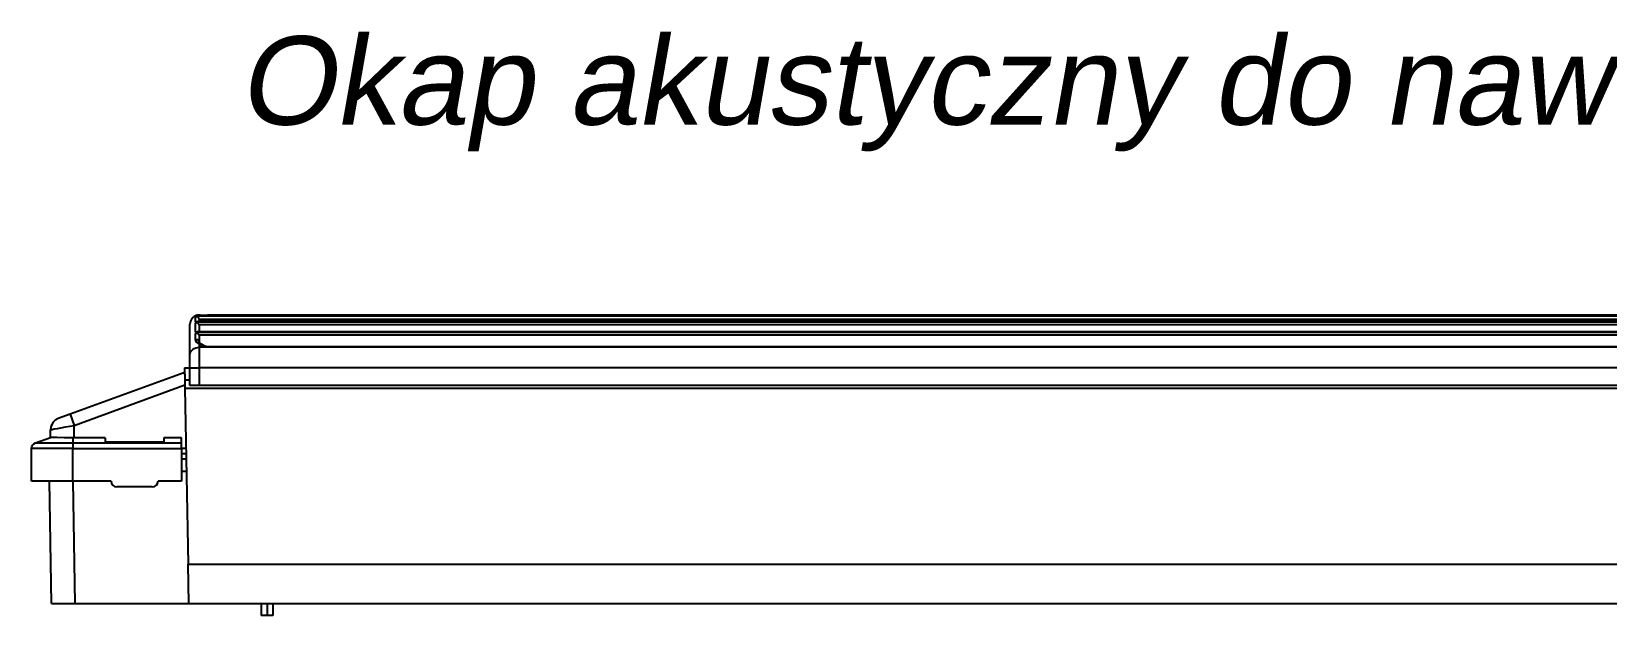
# Model space of a CAD drawing. Extents: x 77 to 615, y 57 to 401.
# Drawn here: x 77.5 to 345, y 302.4 to 401.5 of the extents above; entities that cross this region are included whole.
import ezdxf

# ---------------------------------------------------------------- set-up
doc = ezdxf.new("R2010")
doc.units = 0
doc.header["$MEASUREMENT"] = 0
doc.styles.add('NowyStyl1', font='ARIAL.TTF', dxfattribs={"oblique": 10})

msp = doc.modelspace()

# ---------------------------------------------------------------- linework, layer by layer
at = {"color": 7, "linetype": 'Continuous'}
for p, q in [((105.35, 353.1), (105.35, 353.25)), ((469.07, 353.2), (105.88, 353.2)), ((105.98, 353.2), (468.98, 353.2)), ((107.98, 353.34), (107.39, 353.34)), ((466.98, 353.34), (107.98, 353.34)), ((107.98, 353.34), (107.98, 353.2)), ((104.38, 346.59), (104.38, 351.79)), ((105.35, 352.19), (105.35, 353.03)), ((105.35, 350.47), (105.35, 352.01)), ((469.34, 350.5), (105.62, 350.5)), ((469.2, 352.24), (105.75, 352.24)), ((105.97, 351.67), (105.98, 351.58)), ((468.99, 351.67), (105.97, 351.67)), ((105.98, 352.62), (105.98, 352.6)), ((468.98, 352.62), (105.98, 352.62)), ((105.98, 352.6), (105.98, 352.31)), ((105.98, 352.22), (468.98, 352.22)), ((105.98, 351.58), (105.98, 350.5)), ((105.98, 350.45), (468.98, 350.45)), ((105.35, 349.14), (105.35, 350.2)), ((469.01, 349.92), (105.94, 349.92)), ((105.98, 349.76), (105.98, 348.78)), ((105.98, 348.47), (105.98, 347.89)), ((105.98, 347.89), (105.98, 344.39)), ((107.39, 347.89), (105.98, 347.89)), ((107.98, 347.89), (107.39, 347.89)), ((107.98, 347.94), (107.46, 347.97)), ((466.98, 347.94), (107.98, 347.94)), ((107.98, 347.94), (107.98, 347.89)), ((466.98, 347.89), (107.98, 347.89)), ((104.38, 344.39), (104.38, 346.59)), ((103.37, 343.56), (84.02, 336.52)), ((103.37, 343.56), (103.5, 343.22)), ((103.48, 344.39), (103.51, 342.39)), ((103.48, 344.39), (104.38, 344.39)), ((104.38, 341.39), (104.38, 344.39)), ((104.38, 344.39), (105.98, 344.39)), ((468.98, 344.39), (105.98, 344.39)), ((105.98, 344.39), (105.98, 341.39)), ((84.7, 334.64), (103.53, 341.49)), ((103.51, 342.39), (104.38, 342.39)), ((103.51, 342.39), (103.54, 340.94)), ((103.54, 340.94), (104.06, 311.1)), ((103.54, 340.94), (471.42, 340.94)), ((105.98, 341.39), (104.38, 341.39)), ((468.98, 341.39), (105.98, 341.39)), ((82.02, 335.79), (81.49, 335.51)), ((84.02, 336.52), (82.02, 335.79)), ((84.02, 336.52), (84.7, 334.64)), ((84.7, 332.5), (84.7, 334.64)), ((78.13, 331.65), (80.7, 332.59)), ((80.7, 333.91), (80.84, 333.94)), ((80.7, 332.59), (80.7, 333.91)), ((84.7, 332.5), (84.48, 332.51)), ((84.48, 332.51), (84.48, 331.65)), ((89.98, 332.5), (84.7, 332.5)), ((89.98, 332.5), (89.98, 331.85)), ((89.98, 331.85), (99.98, 331.85)), ((102.98, 332.5), (99.98, 332.5)), ((99.98, 332.5), (99.98, 331.85)), ((102.98, 331.65), (102.98, 332.5)), ((77.48, 325.19), (77.48, 330.71)), ((84.48, 330.71), (77.48, 330.71)), ((84.48, 331.65), (84.48, 330.71)), ((84.48, 331.65), (102.98, 331.65)), ((84.48, 325.19), (84.48, 330.71)), ((84.48, 330.71), (102.98, 330.71)), ((102.98, 330.71), (102.98, 331.65)), ((102.98, 330.71), (102.98, 325.19)), ((103.72, 330.69), (102.98, 330.69)), ((102.98, 329.89), (103.73, 329.89)), ((103.75, 328.89), (102.98, 328.89)), ((102.98, 326.89), (103.78, 326.89)), ((84.48, 325.19), (77.48, 325.19)), ((80.9, 304.39), (80.53, 325.19)), ((90.98, 325.19), (84.48, 325.19)), ((84.9, 304.39), (84.53, 325.19)), ((97.98, 324.19), (91.98, 324.19)), ((102.98, 325.19), (98.98, 325.19)), ((104.06, 311.1), (470.9, 311.1)), ((104.18, 304.39), (104.06, 311.1)), ((80.9, 304.39), (84.9, 304.39)), ((84.9, 304.39), (104.18, 304.39)), ((104.18, 304.39), (470.78, 304.39)), ((116.48, 304.39), (116.48, 302.39)), ((117.48, 302.39), (116.48, 302.39)), ((117.48, 304.39), (117.48, 302.39)), ((118.48, 302.39), (117.48, 302.39)), ((118.48, 304.39), (118.48, 302.39))]:
    msp.add_line(p, q, dxfattribs=at)
at = {"color": 7, "linetype": 'Continuous', "flags": 128}
for points in [[(105.35, 353.25), (105.46, 353.3), (105.55, 353.32)], [(105.35, 353.25), (105.46, 353.28), (105.57, 353.28), (105.68, 353.26), (105.78, 353.21), (105.86, 353.14), (105.87, 353.12)], [(105.35, 353.03), (105.88, 353.19), (105.97, 353.19), (105.98, 353.2)], [(105.98, 353.2), (105.97, 353.2), (105.88, 353.2), (105.35, 353.1)], [(105.55, 353.32), (105.75, 353.37), (105.98, 353.38)], [(105.98, 353.38), (106.55, 353.36), (107.3, 353.34), (107.39, 353.34)], [(105.98, 353.38), (106.06, 353.37), (106.13, 353.34), (106.2, 353.29), (106.26, 353.22), (106.28, 353.2)], [(107.39, 353.34), (107.42, 353.33), (107.44, 353.3), (107.46, 353.25), (107.48, 353.2)], [(105.98, 352.62), (105.96, 352.74), (105.91, 352.84), (105.81, 352.96), (105.69, 353.04), (105.59, 353.07), (105.48, 353.07), (105.37, 353.04), (105.35, 353.03)], [(105.98, 352.22), (105.97, 352.22), (105.88, 352.23), (105.35, 352.19)], [(105.35, 352.01), (105.88, 352.21), (105.97, 352.22), (105.98, 352.22)], [(105.97, 351.67), (105.92, 351.79), (105.85, 351.89), (105.74, 351.99), (105.62, 352.04), (105.53, 352.06), (105.43, 352.05), (105.35, 352.01)], [(105.98, 350.45), (105.97, 350.45), (105.88, 350.47), (105.35, 350.47)], [(105.35, 350.2), (105.88, 350.43), (105.97, 350.45), (105.98, 350.45)], [(104.38, 346.59), (104.41, 346.84), (104.5, 347.09), (104.65, 347.31), (104.85, 347.51), (105.09, 347.67), (105.36, 347.79), (105.66, 347.87), (105.98, 347.89)], [(105.94, 349.92), (105.87, 350.05), (105.77, 350.15), (105.62, 350.24), (105.52, 350.25), (105.43, 350.24), (105.35, 350.2)], [(105.98, 348.78), (105.96, 348.88), (105.92, 348.96), (105.86, 349.04), (105.78, 349.1), (105.68, 349.15), (105.57, 349.17), (105.46, 349.16), (105.35, 349.14)], [(105.98, 348.47), (105.52, 348.78), (105.36, 349.05), (105.35, 349.14)], [(105.94, 349.92), (105.96, 349.89), (105.98, 349.76)], [(106.26, 348.45), (106.06, 348.62), (105.99, 348.72), (105.98, 348.79)], [(106.26, 348.44), (106.2, 348.48), (106.13, 348.5), (106.06, 348.49), (105.98, 348.47)], [(107.39, 347.89), (107.21, 347.93), (106.52, 348.14), (105.98, 348.47)], [(106.27, 348.44), (106.26, 348.44), (106.26, 348.44)], [(107.46, 347.98), (106.94, 348.09), (106.41, 348.34), (106.27, 348.45)], [(107.46, 347.97), (107.44, 347.97), (107.42, 347.94), (107.39, 347.89)], [(80.89, 334.72), (80.79, 334.52), (80.7, 333.91)], [(81.5, 335.51), (81.16, 335.19), (80.92, 334.79), (80.78, 334.36), (80.77, 333.93)], [(80.84, 333.94), (80.98, 333.96), (81.35, 334.03), (81.87, 334.13), (82.47, 334.24), (83.23, 334.37), (84.7, 334.64)], [(84.48, 332.51), (83.02, 332.54), (81.8, 332.56), (80.97, 332.58), (80.7, 332.59)], [(77.48, 330.71), (77.52, 331.01), (77.66, 331.28), (77.87, 331.5), (78.13, 331.65)], [(78.13, 331.65), (78.62, 331.65), (79.99, 331.65), (82.05, 331.65), (84.48, 331.65)]]:
    msp.add_lwpolyline(points, dxfattribs=at)
at = {"color": 7, "linetype": 'Continuous'}
for centre, radius, start, end in [((105.98, 351.79), 1.6, 105.4967, 180), ((104.05, 341.69), 2, 106.3802, 110), ((91.98, 325.19), 1, 180, 270), ((97.98, 325.19), 1, 270, 360)]:
    msp.add_arc(centre, radius, start, end, dxfattribs=at)

# ---------------------------------------------------------------- texts
at = {"linetype": 'Continuous', "lineweight": 0, "style": 'NowyStyl1', "oblique": 10}
msp.add_text('Okap akustyczny do nawiewnika EHA', height=15, dxfattribs=at).set_placement((112.54, 385.66))

doc.saveas('drawing.dxf')
